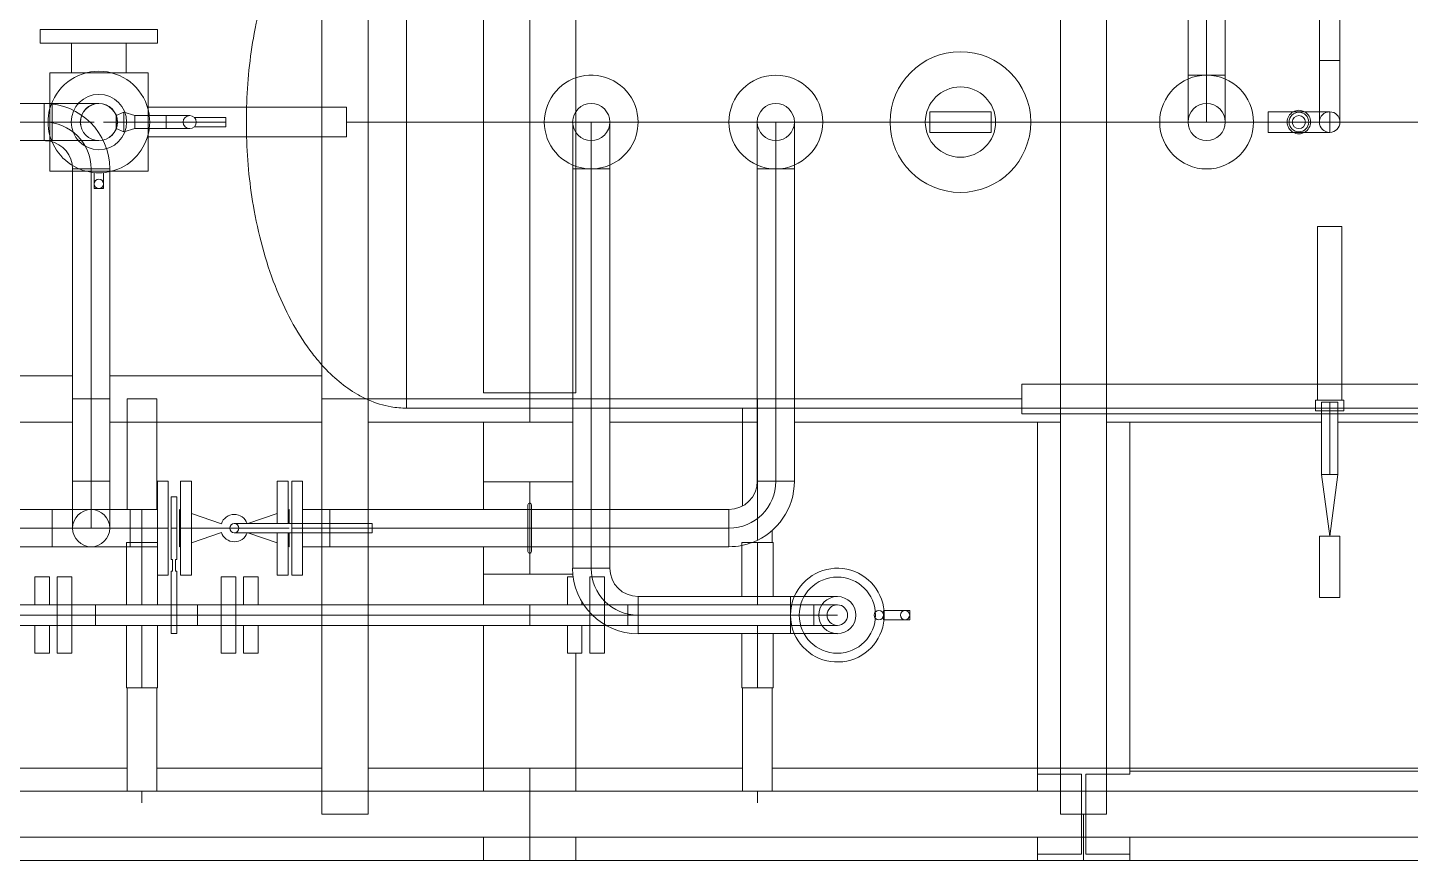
# Model space of a CAD drawing. Header units: inches. Extents: x -1128 to 651, y 96 to 845.
# Drawn here: x -1029.162 to -1027.134, y 727.495 to 728.717 of the extents above; entities that cross this region are included whole.
import ezdxf

# ---------------------------------------------------------------- set-up
doc = ezdxf.new("R2010")
doc.units = ezdxf.units.IN
doc.header["$MEASUREMENT"] = 0
for name, color, linetype in [('Default', 7, 'Continuous'), ('EQUIPMENT LAYOUT-EMBED 1_DWG$0$Default', 7, 'Continuous'), ('EQUIPMENT LAYOUT-EMBED 1_DWG$0$DwgTemplate', 7, 'Continuous')]:
    doc.layers.add(name, color=color, linetype=linetype)
doc.layers.add('Layout', color=6, linetype='Continuous', lineweight=18)

# ---------------------------------------------------------------- blocks, each defined once
blk = doc.blocks.new('A$C55974CAD')
at = {"layer": 'Default', "color": 7, "lineweight": 0}
blk.add_point((55.5, 3.7698), dxfattribs=at)
at = {"layer": 'EQUIPMENT LAYOUT-EMBED 1_DWG$0$Default', "color": 7, "lineweight": 0}
for p, q in [((55.0304, 3.623), (55.0304, 3.6)), ((55.0479, 3.623), (55.0304, 3.623)), ((55.0479, 3.623), (55.0479, 3.6)), ((55.3304, 3.6198), (55.0479, 3.6198)), ((55.3304, 3.6198), (55.3304, 3.6)), ((55.0304, 3.6), (55.0304, 3.577)), ((55.0479, 3.6), (55.0479, 3.577)), ((55.3304, 3.6), (55.3304, 3.5802)), ((55.6, 3.6167), (55.5, 3.6167)), ((55.6, 3.6), (55.6, 3.6167)), ((55.7385, 3.6167), (55.6, 3.6167)), ((55.6, 3.5833), (55.6, 3.6)), ((55.0479, 3.577), (55.0304, 3.577)), ((55.3304, 3.5802), (55.0479, 3.5802)), ((55.5, 3.5833), (55.6, 3.5833)), ((55.7385, 3.5833), (55.6, 3.5833))]:
    blk.add_line(p, q, dxfattribs=at)
for centre, radius in [((55.5, 4.5), 0.0762), ((55.5, 4.5), 0.0302), ((55.5, 3.8), 0.0762), ((55.5, 3.8), 0.0302), ((55.5, 3.6), 0.0167)]:
    blk.add_circle(centre, radius, dxfattribs=at)
for radius, start, end in [(0.0191, 29.0713, 150.9287), (0.0191, 150.9287, 209.0713), (0.019, 209.0713, 270), (0.0191, 270, 330.9287), (0.0191, 330.9287, 29.0713)]:
    blk.add_arc((55.5, 3.65), radius, start, end, dxfattribs=at)
at = {"layer": 'EQUIPMENT LAYOUT-EMBED 1_DWG$0$DwgTemplate', "color": 54, "lineweight": 0}
blk.add_line((54.3, 6.7), (54.3, 3.1456), dxfattribs=at)
at = {"layer": 'EQUIPMENT LAYOUT-EMBED 1_DWG$0$DwgTemplate', "color": 1, "lineweight": 0}
for p, q in [((54.3375, 1.5842), (54.3375, 6.2726)), ((55.0125, 6.0963), (55.0125, 5.6428)), ((55.0875, 6.0963), (55.0875, 5.6428)), ((54.4125, 5.982), (54.4125, 1.5842)), ((54.45, 5.782), (54.45, 5.554)), ((55.0125, 5.5825), (55.0125, 5.2375)), ((55.0875, 5.5825), (55.0875, 5.2375)), ((54.5803, 5.554), (54.4125, 5.554)), ((55.05, 5.554), (54.8702, 5.554)), ((55.05, 5.554), (55.05, 5.506)), ((54.5803, 5.506), (54.4125, 5.506)), ((54.45, 5.506), (54.45, 5.2375)), ((55.05, 5.506), (54.8702, 5.506)), ((55.476, 5.1976), (55.476, 5.52)), ((55.524, 5.1976), (55.524, 5.52)), ((54.375, 5.2375), (56.5998, 5.2375)), ((54.375, 5.1625), (54.375, 5.2375)), ((55.524, 5.1976), (55.476, 5.1976)), ((55.5, 3.079), (55.5, 5.1976)), ((54.375, 5.1625), (56.5998, 5.1625)), ((54.45, 5.1625), (54.45, 4.554)), ((55.0125, 5.1625), (55.0125, 4.8301)), ((54.3, 4.975), (54.3375, 4.975)), ((54.4125, 4.975), (54.6819, 4.975)), ((54.7153, 4.975), (54.765, 4.975)), ((54.915, 4.975), (55.0125, 4.975)), ((54.3, 4.825), (54.3375, 4.825)), ((54.4125, 4.825), (54.6367, 4.825)), ((55.0125, 4.7698), (55.0125, 4.5301)), ((54.5803, 4.554), (54.4125, 4.554)), ((55.035, 4.554), (54.8759, 4.554)), ((54.5803, 4.506), (54.4125, 4.506)), ((54.45, 4.506), (54.45, 4.075)), ((54.8363, 4.506), (54.8169, 4.506)), ((55.0125, 4.4698), (55.0125, 4.0375)), ((55.026, 4.1), (55.026, 1.5834)), ((55.026, 4.1), (55.074, 4.1)), ((55.074, 4.1), (55.074, 1.5834)), ((54.31, 4.075), (54.3, 4.075)), ((54.31, 4.075), (54.31, 4.0035)), ((54.31, 4.075), (54.3375, 4.075)), ((54.4125, 4.075), (54.44, 4.075)), ((54.44, 4.075), (54.45, 4.075)), ((54.44, 4.0035), (54.44, 4.075)), ((54.45, 4.075), (54.45, 3.925)), ((54.45, 4.075), (55.0125, 4.075)), ((54.375, 3.9625), (54.375, 4.0375)), ((54.375, 4.0375), (56.5998, 4.0375)), ((54.31, 4.0035), (54.44, 4.0035)), ((54.31, 3.9965), (54.44, 3.9965)), ((54.31, 3.925), (54.31, 3.9965)), ((54.44, 3.9965), (54.44, 3.925)), ((54.375, 3.9625), (56.5998, 3.9625)), ((55.0125, 3.9625), (55.0125, 3.6133)), ((54.3, 3.925), (54.31, 3.925)), ((54.31, 3.925), (54.3375, 3.925)), ((54.45, 3.925), (54.44, 3.925)), ((54.445, 3.925), (54.445, 2.8882)), ((54.45, 3.925), (54.45, 1.65)), ((54.45, 3.925), (55.0125, 3.925)), ((55.0125, 3.5866), (55.0125, 1.6125))]:
    blk.add_line(p, q, dxfattribs=at)
at = {"layer": 'EQUIPMENT LAYOUT-EMBED 1_DWG$0$DwgTemplate', "color": 7, "lineweight": 0}
for p, q in [((54.84, 5.6761), (54.84, 6.117)), ((54.8702, 6.117), (54.8702, 5.6761)), ((54.8098, 6.0946), (54.8098, 5.6761)), ((54.6819, 5.2375), (54.6819, 6.0735)), ((54.6986, 6.0735), (54.6986, 5.2375)), ((54.7153, 5.2375), (54.7153, 6.0735)), ((55.4698, 5.68), (55.4698, 5.797)), ((55.5, 5.797), (55.5, 5.6825)), ((55.5302, 5.68), (55.5302, 5.797)), ((55.5302, 5.6888), (55.4698, 5.6888)), ((55.4698, 5.6888), (55.5302, 5.6888)), ((54.6819, 5.6678), (54.6367, 5.6678)), ((54.6367, 5.644), (54.6367, 5.6678)), ((54.6986, 5.6678), (54.6819, 5.6678)), ((54.7153, 5.6678), (54.6986, 5.6678)), ((54.7606, 5.6678), (54.7153, 5.6678)), ((54.7606, 5.644), (54.7606, 5.6678)), ((54.8702, 5.6761), (54.8098, 5.6761)), ((54.8098, 5.6761), (54.84, 5.6761)), ((54.8098, 5.6761), (54.8098, 5.5554)), ((54.84, 5.6428), (54.84, 5.6761)), ((54.84, 5.6761), (54.84, 5.6761)), ((54.84, 5.6761), (54.84, 5.6761)), ((54.84, 5.6761), (54.8702, 5.6761)), ((54.8702, 5.6761), (54.8702, 5.6428)), ((55.4698, 5.6762), (55.4698, 5.68)), ((55.5, 5.6762), (55.4698, 5.6762)), ((55.4698, 5.6762), (55.4698, 5.6)), ((55.4698, 5.6762), (55.5302, 5.6762)), ((55.5, 5.6825), (55.5, 5.6762)), ((55.5, 5.6762), (55.5, 5.6762)), ((55.5, 5.6762), (55.5, 5.6762)), ((55.5, 5.6762), (55.5, 5.6075)), ((55.5302, 5.6762), (55.5, 5.6762)), ((55.5302, 5.6762), (55.5302, 5.68)), ((55.5302, 5.6), (55.5302, 5.6762)), ((54.6819, 5.644), (54.6367, 5.644)), ((54.6986, 5.644), (54.6819, 5.644)), ((54.7153, 5.644), (54.6986, 5.644)), ((54.7606, 5.644), (54.7153, 5.644)), ((54.84, 5.6428), (54.9162, 5.6428)), ((54.84, 5.5825), (54.84, 5.6428)), ((54.8702, 5.6428), (54.8702, 5.5825)), ((54.9162, 5.5825), (54.9162, 5.6428)), ((54.9162, 5.6428), (54.9162, 5.6126)), ((54.9162, 5.6428), (55.42, 5.6428)), ((55.42, 5.6428), (55.4238, 5.6428)), ((55.4238, 5.5825), (55.4238, 5.6428)), ((55.4238, 5.6428), (55.4238, 5.6126)), ((54.6819, 5.6058), (54.7153, 5.6058)), ((54.6986, 5.6058), (54.6819, 5.6058)), ((54.7153, 5.6058), (54.6986, 5.6058)), ((54.9162, 5.6126), (54.84, 5.6126)), ((54.9162, 5.6126), (54.9162, 5.6126)), ((54.9162, 5.6126), (54.9162, 5.6126)), ((55.4184, 5.6126), (54.9162, 5.6126)), ((54.9162, 5.6126), (54.9162, 5.5825)), ((55.392, 5.6), (55.392, 5.6075)), ((55.392, 5.6075), (55.4178, 5.6075)), ((55.392, 5.5925), (55.392, 5.6)), ((55.4238, 5.6126), (55.4184, 5.6126)), ((55.4238, 5.6126), (55.4238, 5.6126)), ((55.4238, 5.6126), (55.4238, 5.6126)), ((55.4238, 5.6126), (55.4238, 5.5825)), ((54.9162, 5.5825), (54.84, 5.5825)), ((54.84, 5.5492), (54.84, 5.5825)), ((54.8702, 5.5825), (54.8702, 5.5492)), ((54.9162, 5.5825), (55.4193, 5.5825)), ((55.392, 5.5925), (55.4178, 5.5925)), ((55.4193, 5.5825), (55.4238, 5.5825)), ((54.8098, 5.5554), (54.8098, 5.5492)), ((55.4893, 5.5718), (55.484, 5.5596)), ((55.5, 5.5596), (55.484, 5.5596)), ((55.4893, 5.5414), (55.484, 5.5596)), ((55.5, 5.5718), (55.4893, 5.5718)), ((55.5107, 5.5718), (55.5, 5.5718)), ((55.516, 5.5596), (55.5, 5.5596)), ((55.5107, 5.5718), (55.516, 5.5596)), ((55.5107, 5.5414), (55.516, 5.5596)), ((54.8098, 5.5492), (54.8169, 5.5492)), ((54.8098, 5.5491), (54.8169, 5.5491)), ((54.8098, 5.5491), (54.8098, 5.5047)), ((54.8169, 5.5492), (54.84, 5.5492)), ((54.8169, 5.5491), (54.8702, 5.5491)), ((54.84, 5.5491), (54.84, 5.5492)), ((54.84, 5.5492), (54.8702, 5.5492)), ((54.84, 5.4872), (54.84, 5.5491)), ((54.8702, 5.5491), (54.8702, 5.5047)), ((55.4893, 5.5414), (55.5, 5.5414)), ((55.4893, 5.52), (55.4893, 5.5414)), ((55.5, 5.5414), (55.4893, 5.5414)), ((55.5, 5.5414), (55.5, 5.52)), ((55.5, 5.5414), (55.5107, 5.5414)), ((55.5, 5.5414), (55.5, 5.5414)), ((55.5, 5.5414), (55.5, 5.5414)), ((55.5107, 5.5414), (55.5, 5.5414)), ((55.5107, 5.52), (55.5107, 5.5414)), ((55.4893, 5.4906), (55.4893, 5.52)), ((55.5, 5.52), (55.5, 5.4906)), ((55.5107, 5.4906), (55.5107, 5.52)), ((54.6685, 5.4827), (54.6819, 5.4827)), ((54.6685, 5.4827), (54.6685, 5.4733)), ((54.6819, 5.4827), (54.7153, 5.4827)), ((54.7153, 5.4827), (54.7701, 5.4827)), ((54.7638, 5.5047), (54.8169, 5.5047)), ((54.7638, 5.5047), (54.7638, 5.5046)), ((54.7638, 5.5046), (54.7638, 5.4872)), ((54.7638, 5.4872), (54.9162, 5.4872)), ((54.7701, 5.4827), (54.7701, 5.4804)), ((54.7892, 5.4827), (54.8908, 5.4827)), ((54.7892, 5.4827), (54.7892, 5.4804)), ((54.8169, 5.5047), (54.9162, 5.5047)), ((54.84, 5.4733), (54.84, 5.4827)), ((54.8908, 5.4827), (54.8908, 5.4733)), ((54.9162, 5.5047), (54.9162, 5.4872)), ((55.4893, 5.4906), (55.5, 5.4906)), ((55.5107, 5.4906), (55.4893, 5.4906)), ((55.4893, 5.4525), (55.4893, 5.4906)), ((55.5, 5.4906), (55.5107, 5.4906)), ((55.5, 5.4906), (55.5, 5.4906)), ((55.5, 5.4905), (55.5, 5.4906)), ((55.5, 5.4906), (55.5, 5.4525)), ((55.5107, 5.4906), (55.5107, 5.4525)), ((54.6685, 5.4733), (54.6819, 5.4733)), ((54.6819, 5.4733), (54.7153, 5.4733)), ((54.7153, 5.4733), (54.7701, 5.4733)), ((54.84, 5.4673), (54.7638, 5.4673)), ((54.7638, 5.4498), (54.7638, 5.4673)), ((54.7701, 5.4804), (54.7892, 5.4804)), ((54.7701, 5.4757), (54.7892, 5.4757)), ((54.7701, 5.4757), (54.7701, 5.4733)), ((54.7892, 5.4757), (54.7892, 5.4733)), ((54.7892, 5.4733), (54.8908, 5.4733)), ((54.84, 5.4689), (54.8098, 5.4689)), ((54.8104, 5.4673), (54.8098, 5.4689)), ((54.84, 5.2911), (54.84, 5.4689)), ((54.8702, 5.4689), (54.84, 5.4689)), ((54.9162, 5.4673), (54.84, 5.4673)), ((54.8696, 5.4673), (54.8702, 5.4689)), ((54.9162, 5.4498), (54.9162, 5.4673)), ((54.6819, 5.4396), (54.7153, 5.4396)), ((54.6819, 5.4396), (54.6986, 5.4396)), ((54.6986, 5.4396), (54.7153, 5.4396)), ((54.84, 5.4498), (54.7638, 5.4498)), ((54.8329, 5.401), (54.8163, 5.4498)), ((54.9162, 5.4498), (54.84, 5.4498)), ((54.8471, 5.401), (54.8637, 5.4498)), ((55.4925, 5.3935), (55.4925, 5.4449)), ((55.5075, 5.3935), (55.5075, 5.4449)), ((54.6367, 5.4015), (54.6819, 5.4015)), ((54.6367, 5.4015), (54.6367, 5.3777)), ((54.6819, 5.4015), (54.6986, 5.4015)), ((54.6986, 5.4015), (54.7153, 5.4015)), ((54.7153, 5.4015), (54.7606, 5.4015)), ((54.7606, 5.4015), (54.7606, 5.3777)), ((55.5075, 5.3935), (55.4925, 5.3935)), ((54.6367, 5.3777), (54.6819, 5.3777)), ((54.6819, 5.3777), (54.6986, 5.3777)), ((54.6986, 5.3777), (54.7153, 5.3777)), ((54.7153, 5.3777), (54.7606, 5.3777)), ((54.8325, 5.2375), (54.8325, 5.38)), ((54.8475, 5.2375), (54.8475, 5.38)), ((54.8325, 5.3579), (54.8163, 5.3101)), ((54.8475, 5.3579), (54.8637, 5.3101)), ((54.7638, 5.3101), (54.8325, 5.3101)), ((54.7638, 5.3101), (54.7638, 5.2926)), ((54.8475, 5.3101), (54.9162, 5.3101)), ((54.9162, 5.3101), (54.9162, 5.2926)), ((54.7638, 5.2926), (54.8325, 5.2926)), ((54.8325, 5.2866), (54.7638, 5.2866)), ((54.7638, 5.2691), (54.7638, 5.2866)), ((54.8104, 5.2926), (54.8098, 5.2911)), ((54.8098, 5.2911), (54.8325, 5.2911)), ((54.84, 5.2866), (54.8325, 5.2866)), ((54.84, 5.2866), (54.84, 5.2246)), ((54.8475, 5.2866), (54.84, 5.2866)), ((54.8475, 5.2926), (54.9162, 5.2926)), ((54.8475, 5.2911), (54.8702, 5.2911)), ((54.9162, 5.2866), (54.8475, 5.2866)), ((54.8696, 5.2926), (54.8702, 5.2911)), ((54.9162, 5.2691), (54.9162, 5.2866)), ((54.8325, 5.2691), (54.7638, 5.2691)), ((54.8098, 5.2375), (54.8098, 5.2691)), ((54.84, 5.2691), (54.8325, 5.2691)), ((54.8475, 5.2691), (54.84, 5.2691)), ((54.9162, 5.2691), (54.8475, 5.2691)), ((54.8702, 5.2375), (54.8702, 5.2691)), ((54.6819, 5.1625), (54.6819, 5.2375)), ((54.6986, 5.2375), (54.6986, 5.1625)), ((54.7153, 5.1625), (54.7153, 5.2375)), ((54.8098, 5.2246), (54.8098, 5.2375)), ((54.8325, 5.1625), (54.8325, 5.2375)), ((54.8475, 5.1625), (54.8475, 5.2375)), ((54.8702, 5.2246), (54.8702, 5.2375)), ((54.8702, 5.2246), (54.8098, 5.2246)), ((54.8098, 5.2246), (54.8098, 5.1625)), ((54.84, 5.2246), (54.8098, 5.2246)), ((54.84, 5.1561), (54.84, 5.2246)), ((54.8702, 5.2246), (54.84, 5.2246)), ((54.8702, 5.2246), (54.8702, 5.1625)), ((54.6819, 4.7756), (54.6819, 5.1625)), ((54.6986, 5.1625), (54.6986, 4.798)), ((54.7153, 4.8119), (54.7153, 5.1625)), ((54.8098, 5.1625), (54.8098, 4.903)), ((54.8325, 5.1561), (54.8325, 5.1625)), ((54.84, 5.1561), (54.8325, 5.1561)), ((54.84, 4.903), (54.84, 5.1561)), ((54.8475, 5.1561), (54.84, 5.1561)), ((54.8475, 5.1561), (54.8475, 5.1625)), ((54.8702, 5.1625), (54.8702, 4.903)), ((55.06, 4.975), (55.06, 4.825)), ((55.06, 4.975), (55.06, 4.825)), ((55.94, 4.975), (55.06, 4.975)), ((55.94, 4.975), (55.06, 4.975)), ((54.8098, 4.903), (54.8098, 4.897)), ((54.84, 4.897), (54.84, 4.903)), ((54.8702, 4.903), (54.8702, 4.897)), ((54.8098, 4.897), (54.8098, 4.8301)), ((54.84, 4.8301), (54.84, 4.897)), ((54.8702, 4.897), (54.8702, 4.8301)), ((54.7153, 4.4381), (54.7153, 4.8119)), ((54.7748, 4.7698), (54.7748, 4.8301)), ((55.4238, 4.8301), (54.7748, 4.8301)), ((54.7748, 4.8301), (54.7748, 4.7698)), ((54.8098, 4.8301), (54.8098, 4.7698)), ((54.84, 4.7698), (54.84, 4.8301)), ((54.8702, 4.8301), (54.8702, 4.7698)), ((55.035, 4.7698), (55.035, 4.8301)), ((55.06, 4.825), (55.94, 4.825)), ((55.06, 4.825), (55.94, 4.825)), ((55.4238, 4.7698), (55.4238, 4.8301)), ((55.4238, 4.8301), (55.4238, 4.7698)), ((55.4238, 4.8301), (55.5, 4.8301)), ((54.6819, 4.8023), (54.6367, 4.8023)), ((54.6367, 4.7785), (54.6367, 4.8023)), ((54.6986, 4.8023), (54.6819, 4.8023)), ((54.7606, 4.8023), (54.6986, 4.8023)), ((54.6986, 4.798), (54.6986, 4.7238)), ((54.7606, 4.7785), (54.7606, 4.8023)), ((54.7748, 4.8), (55.4238, 4.8)), ((54.7748, 4.8), (54.7748, 4.8)), ((54.7748, 4.8), (54.7748, 4.8)), ((55.4238, 4.8), (55.4238, 4.8)), ((55.4238, 4.8), (55.4238, 4.8)), ((55.4238, 4.8), (55.5, 4.8)), ((54.6819, 4.7785), (54.6367, 4.7785)), ((54.6986, 4.7785), (54.6819, 4.7785)), ((54.6819, 4.4381), (54.6819, 4.7756)), ((54.7606, 4.7785), (54.6986, 4.7785)), ((55.4238, 4.7698), (54.7748, 4.7698)), ((54.8098, 4.7698), (54.8098, 4.5762)), ((54.84, 4.5762), (54.84, 4.7698)), ((54.8702, 4.7698), (54.8702, 4.5762)), ((55.5, 4.7698), (55.4238, 4.7698)), ((54.7288, 4.7238), (54.6685, 4.7238)), ((54.6685, 4.7238), (54.6685, 4.4762)), ((54.6685, 4.7238), (54.7288, 4.7238)), ((54.6819, 4.7403), (54.7153, 4.7403)), ((54.6986, 4.7403), (54.6819, 4.7403)), ((54.7153, 4.7403), (54.6986, 4.7403)), ((54.6986, 4.4762), (54.6986, 4.7238)), ((54.6986, 4.7238), (54.6986, 4.7238)), ((54.6986, 4.7238), (54.6986, 4.7238)), ((54.7288, 4.7238), (54.7288, 4.4762)), ((54.8702, 4.5762), (54.8098, 4.5762)), ((54.8098, 4.5762), (54.8702, 4.5762)), ((54.84, 4.5762), (54.84, 4.5762)), ((54.84, 4.5762), (54.84, 4.5762)), ((54.9162, 4.4698), (54.9162, 4.5301)), ((54.9162, 4.5301), (54.9162, 4.4698)), ((54.9162, 4.5301), (55.035, 4.5301)), ((55.035, 4.5301), (55.4238, 4.5301)), ((55.4238, 4.5), (55.4238, 4.5301)), ((55.5, 4.5301), (55.4238, 4.5301)), ((55.4238, 4.5301), (55.4238, 4.4698)), ((54.9162, 4.5), (54.9162, 4.5)), ((54.9162, 4.5), (54.9162, 4.5)), ((55.035, 4.5), (54.9162, 4.5)), ((55.4238, 4.5), (55.035, 4.5)), ((55.4238, 4.5), (55.4238, 4.5)), ((55.4238, 4.5), (55.4238, 4.5)), ((55.5, 4.5), (55.4238, 4.5)), ((55.4238, 4.4698), (55.4238, 4.5)), ((54.6685, 4.4762), (54.7288, 4.4762)), ((54.6685, 4.4), (54.6685, 4.4762)), ((54.7288, 4.4762), (54.6685, 4.4762)), ((54.6986, 4.4762), (54.6986, 4.4762)), ((54.6986, 4.4762), (54.6986, 4.4762)), ((54.6986, 4.4), (54.6986, 4.4762)), ((54.7288, 4.4762), (54.7288, 4.4)), ((54.9162, 4.4698), (55.035, 4.4698)), ((55.035, 4.4698), (55.4238, 4.4698)), ((55.4238, 4.4698), (55.5, 4.4698)), ((54.6819, 4.4381), (54.6819, 4.4381)), ((54.6819, 4.4381), (54.6986, 4.4381)), ((54.7153, 4.4381), (54.6819, 4.4381)), ((54.6819, 4.4), (54.6819, 4.4381)), ((54.6986, 4.4381), (54.7153, 4.4381)), ((54.7153, 4.4381), (54.7153, 4.4381)), ((54.7153, 4.4), (54.7153, 4.4381)), ((54.6986, 4.325), (54.6911, 4.325)), ((54.6911, 4.2825), (54.6911, 4.3241)), ((54.7061, 4.325), (54.6986, 4.325)), ((54.7061, 4.2825), (54.7061, 4.3241)), ((54.6986, 4.2825), (54.6911, 4.2825)), ((54.7061, 4.2825), (54.6986, 4.2825)), ((55.035, 2.052), (55.035, 4.1)), ((55.5762, 3.8301), (55.5, 3.8301)), ((55.5762, 3.8), (55.5762, 3.8301)), ((55.5762, 3.8301), (55.5762, 3.7698)), ((55.5762, 3.8301), (55.9875, 3.8301)), ((55.5762, 3.8), (55.5, 3.8)), ((55.5762, 3.8), (55.5762, 3.8)), ((55.5762, 3.8), (55.5762, 3.8)), ((55.5762, 3.7698), (55.5762, 3.8)), ((55.9875, 3.8), (55.5762, 3.8)), ((55.5, 3.7698), (55.5762, 3.7698)), ((55.5762, 3.7698), (55.9875, 3.7698)), ((55.0304, 3.623), (55.0304, 3.6)), ((55.035, 3.623), (55.0304, 3.623)), ((55.0479, 3.623), (55.035, 3.623)), ((55.0479, 3.623), (55.0479, 3.6)), ((55.3304, 3.6198), (55.0479, 3.6198)), ((55.3304, 3.6198), (55.3304, 3.6)), ((54.9271, 3.6133), (54.9271, 3.5866)), ((54.9271, 3.6133), (55.026, 3.6133)), ((55.026, 3.6), (54.9271, 3.6)), ((55.026, 3.6133), (55.0447, 3.6133)), ((55.0447, 3.6), (55.026, 3.6)), ((55.0304, 3.6), (55.0304, 3.577)), ((55.0447, 3.6133), (55.0447, 3.5866)), ((55.0479, 3.6), (55.0479, 3.577)), ((55.3304, 3.6), (55.3304, 3.5802)), ((55.6, 3.6167), (55.5, 3.6167)), ((55.6, 3.6), (55.6, 3.6167)), ((55.7385, 3.6167), (55.6, 3.6167)), ((55.6, 3.5833), (55.6, 3.6)), ((54.9271, 3.5866), (55.026, 3.5866)), ((55.026, 3.5866), (55.0447, 3.5866)), ((55.035, 3.577), (55.0304, 3.577)), ((55.0479, 3.577), (55.035, 3.577)), ((55.3304, 3.5802), (55.0479, 3.5802)), ((55.5, 3.5833), (55.6, 3.5833)), ((55.7385, 3.5833), (55.6, 3.5833))]:
    blk.add_line(p, q, dxfattribs=at)
at = {"layer": 'EQUIPMENT LAYOUT-EMBED 1_DWG$0$DwgTemplate', "color": 5, "lineweight": 0}
for p, q in [((54.6367, 5.7043), (54.6819, 5.7043)), ((54.6367, 5.7043), (54.6367, 5.6805)), ((54.7153, 5.7043), (54.7606, 5.7043)), ((54.7606, 5.7043), (54.7606, 5.6805)), ((55.6282, 5.6), (55.6282, 5.6952)), ((55.6282, 5.6952), (55.6505, 5.6952)), ((55.6505, 5.6), (55.6505, 5.6952)), ((54.6367, 5.6805), (54.6819, 5.6805)), ((54.7153, 5.6805), (54.7606, 5.6805)), ((55.42, 5.68), (55.42, 5.52)), ((55.42, 5.68), (55.58, 5.68)), ((55.58, 5.52), (55.58, 5.68)), ((55.58, 5.6444), (55.6282, 5.6444)), ((55.6282, 5.5047), (55.6282, 5.6)), ((55.6505, 5.5047), (55.6505, 5.6)), ((55.58, 5.5555), (55.6282, 5.5555)), ((55.58, 5.52), (55.42, 5.52)), ((55.6282, 5.5047), (55.6505, 5.5047)), ((54.6819, 5.365), (54.6367, 5.365)), ((54.6367, 5.3412), (54.6367, 5.365)), ((54.7606, 5.365), (54.7153, 5.365)), ((54.7606, 5.3412), (54.7606, 5.365)), ((54.6819, 5.3412), (54.6367, 5.3412)), ((54.7606, 5.3412), (54.7153, 5.3412)), ((55.965, 5.1), (55.035, 5.1)), ((55.965, 5.1), (55.035, 5.1)), ((55.035, 4.8301), (55.035, 5.1)), ((54.6367, 4.8388), (54.6819, 4.8388)), ((54.6367, 4.8388), (54.6367, 4.815)), ((54.7153, 4.8388), (54.7606, 4.8388)), ((54.7606, 4.8388), (54.7606, 4.8292)), ((54.6367, 4.815), (54.6819, 4.815)), ((54.7153, 4.815), (54.7201, 4.815)), ((55.035, 4.1), (55.035, 4.7698)), ((55.4833, 4.25), (55.4833, 4.2)), ((55.5166, 4.25), (55.4833, 4.25)), ((55.5166, 4.25), (55.5166, 4.2)), ((55.4833, 4.2), (55.4833, 4.15)), ((55.5166, 4.2), (55.5166, 4.15)), ((55.5166, 4.15), (55.4833, 4.15)), ((55.4833, 3.7), (55.4833, 3.65)), ((55.5166, 3.7), (55.4833, 3.7)), ((55.5166, 3.7), (55.5166, 3.65)), ((55.4833, 3.65), (55.4833, 3.6)), ((55.5166, 3.65), (55.5166, 3.6)), ((54.7271, 3.6166), (54.8271, 3.6166)), ((54.7271, 3.6166), (54.7271, 3.5833)), ((54.8271, 3.6166), (54.8271, 3.5833)), ((54.8271, 3.6), (54.9271, 3.6133)), ((54.8271, 3.6), (54.9271, 3.5866)), ((54.9271, 3.5866), (54.9271, 3.6133)), ((55.5166, 3.6), (55.4833, 3.6)), ((54.7271, 3.5833), (54.8271, 3.5833))]:
    blk.add_line(p, q, dxfattribs=at)
at = {"layer": 'EQUIPMENT LAYOUT-EMBED 1_DWG$0$DwgTemplate', "color": 9, "lineweight": 0}
for p, q in [((55.05, 5.6428), (55.05, 5.5825)), ((55.5, 5.5414), (55.5, 5.5925)), ((54.4125, 5.53), (54.3937, 5.53)), ((54.6819, 5.53), (54.5803, 5.53)), ((54.8702, 5.53), (54.7153, 5.53)), ((55.5, 5.3935), (55.5, 5.4525)), ((55.05, 5.2375), (55.05, 4.1)), ((54.3, 4.9), (54.45, 4.9)), ((54.6819, 4.9), (54.7153, 4.9)), ((54.765, 4.9), (54.915, 4.9)), ((55.0125, 4.9), (55.06, 4.9)), ((55.94, 4.9), (55.06, 4.9)), ((54.4125, 4.53), (54.3937, 4.53)), ((54.6819, 4.53), (54.5803, 4.53)), ((54.8169, 4.53), (54.7153, 4.53)), ((55.05, 4.53), (54.8204, 4.53)), ((54.3, 4), (54.375, 4))]:
    blk.add_line(p, q, dxfattribs=at)
at = {"layer": 'EQUIPMENT LAYOUT-EMBED 1_DWG$0$DwgTemplate', "color": 3, "lineweight": 0}
for p, q in [((54.5803, 5.5046), (54.5803, 5.5554)), ((54.5803, 5.5554), (54.6819, 5.5554)), ((54.7153, 5.5554), (54.8169, 5.5554)), ((54.8169, 5.5046), (54.8169, 5.5554)), ((54.5803, 5.5046), (54.6819, 5.5046)), ((54.7153, 5.5046), (54.8169, 5.5046)), ((54.765, 4.8297), (54.765, 4.975)), ((54.765, 4.975), (54.8098, 4.975)), ((54.8702, 4.975), (54.915, 4.975)), ((54.915, 4.8301), (54.915, 4.975)), ((54.802, 4.903), (54.878, 4.903)), ((54.878, 4.897), (54.802, 4.897)), ((54.6685, 4.5554), (54.5803, 4.5554)), ((54.5803, 4.5554), (54.5803, 4.5046)), ((54.8169, 4.5554), (54.7288, 4.5554)), ((54.8169, 4.5046), (54.8169, 4.5554)), ((54.6685, 4.5046), (54.5803, 4.5046)), ((54.8169, 4.5046), (54.7288, 4.5046))]:
    blk.add_line(p, q, dxfattribs=at)
at = {"layer": 'EQUIPMENT LAYOUT-EMBED 1_DWG$0$DwgTemplate', "color": 5, "lineweight": 0}
for centre, radius in [((55.5, 5.6), 0.045), ((55.5, 5.6), 0.03), ((55.5, 4.2), 0.1143)]:
    blk.add_circle(centre, radius, dxfattribs=at)
at = {"layer": 'EQUIPMENT LAYOUT-EMBED 1_DWG$0$DwgTemplate', "color": 7, "lineweight": 0}
for centre, radius in [((55.5, 5.6), 0.0302), ((55.5, 5.6), 0.0302), ((55.3995, 5.6), 0.0075), ((54.84, 5.38), 0.0075), ((55.5, 4.5), 0.0762), ((55.5, 4.5), 0.0302), ((54.6986, 4.4), 0.0619), ((54.6986, 4.4), 0.0167), ((54.6986, 4.4), 0.0167), ((54.6986, 4.3325), 0.0075), ((54.6986, 4.29), 0.0075), ((55.5, 4.2), 0.0571), ((55.5, 3.8), 0.0762), ((55.5, 3.8), 0.0302), ((55.5, 3.65), 0.0159), ((55.5, 3.65), 0.0107), ((55.5, 3.6), 0.0167)]:
    blk.add_circle(centre, radius, dxfattribs=at)
for centre, radius, start, end in [((55.4238, 5.6888), 0.0762, 270, 0), ((55.4238, 5.6888), 0.1064, 270, 0), ((55.4238, 5.6888), 0.046, 348.8863, 0), ((55.5, 5.6), 0.0826, 104.2782, 165.7218), ((55.4238, 5.6888), 0.046, 270, 348.8863), ((55.5, 5.6), 0.0826, 75.7218, 104.2782), ((55.5, 5.6), 0.0826, 284.2782, 75.7218), ((54.84, 5.6126), 0.0302, 90, 270), ((54.84, 5.6126), 0.0302, 90, 270), ((54.84, 5.6126), 0.0302, 270, 90), ((55.5, 5.6), 0.0825, 165.7218, 180), ((55.5, 5.6), 0.0825, 180, 194.2782), ((55.5, 5.6), 0.0825, 194.2782, 255.7218), ((55.5, 5.6), 0.0826, 255.7218, 262.5749), ((55.5, 5.6), 0.0825, 262.5749, 277.4251), ((55.5, 5.6), 0.0825, 277.4251, 284.2782), ((55.5, 5.4525), 0.0107, 0, 180), ((55.5, 5.4525), 0.0107, 180, 270), ((55.5, 5.4525), 0.0107, 180, 0), ((55.5, 5.4525), 0.0107, 270, 0), ((54.84, 5.38), 0.0222, 108.7413, 250.2779), ((54.84, 5.38), 0.0222, 289.7221, 71.2587), ((55.5, 4.531), 0.8294, 89.9998, 91.6579), ((55.5, 4.531), 0.8294, 88.3421, 90.0002), ((55.5, 4.8), 0.0762, 270, 156.682), ((54.7748, 4.7238), 0.1064, 90, 180), ((55.5, 4.8), 0.0762, 156.682, 203.318), ((55.5, 4.8), 0.0302, 90, 270), ((55.5, 4.8), 0.0302, 270, 90), ((55.5, 4.8), 0.0302, 270, 90), ((54.7748, 4.7238), 0.0762, 90, 180), ((54.7748, 4.7238), 0.046, 90, 180), ((55.5, 4.8), 0.0762, 203.318, 270), ((54.9162, 4.5762), 0.1064, 180, 191.2773), ((54.9162, 4.5762), 0.0762, 180, 270), ((54.9162, 4.5762), 0.046, 180, 270), ((54.9162, 4.5762), 0.1064, 191.2773, 201.0697), ((54.9162, 4.5762), 0.1064, 201.0697, 270), ((54.6986, 4.4), 0.0762, 66.682, 113.318), ((54.6986, 4.4), 0.0762, 113.318, 270), ((54.6986, 4.4), 0.0762, 270, 66.682), ((54.6986, 4.4), 0.0302, 0, 180), ((54.6986, 4.4), 0.0302, 180, 0), ((54.6986, 4.4), 0.0302, 180, 270), ((54.6986, 4.4), 0.0302, 270, 0), ((55.5, 3.65), 0.0191, 29.0713, 150.9287), ((55.5, 3.65), 0.019, 209.0713, 270), ((55.5, 3.65), 0.0191, 270, 330.9287)]:
    blk.add_arc(centre, radius, start, end, dxfattribs=at)
at = {"layer": 'EQUIPMENT LAYOUT-EMBED 1_DWG$0$DwgTemplate', "color": 3, "lineweight": 0}
for centre, start, end in [((54.802, 4.9), 90, 270), ((54.878, 4.9), 270, 90)]:
    blk.add_arc(centre, 0.003, start, end, dxfattribs=at)
at = {"layer": 'EQUIPMENT LAYOUT-EMBED 1_DWG$0$DwgTemplate', "color": 5, "lineweight": 0}
for start, end in [(150.9287, 209.0713), (330.9287, 29.0713)]:
    blk.add_arc((55.5, 3.65), 0.0191, start, end, dxfattribs=at)
for points in [[(55.3563, 5.3477), (55.31, 5.3393), (55.2661, 5.3268), (55.2267, 5.3107)], [(55.476, 5.3601), (55.4354, 5.3589), (55.395, 5.3548), (55.3563, 5.3477)], [(55.524, 5.3601), (55.5646, 5.3589), (55.605, 5.3548), (55.6437, 5.3477)], [(55.6437, 5.3477), (55.69, 5.3393), (55.7339, 5.3268), (55.7733, 5.3107)], [(55.2267, 5.3107), (55.1873, 5.2947), (55.1524, 5.2752), (55.1238, 5.2531)], [(55.1238, 5.2531), (55.1172, 5.248), (55.111, 5.2428), (55.105, 5.2375)], [(55.0486, 5.1625), (55.0432, 5.1503), (55.0394, 5.1378), (55.0372, 5.1253)], [(55.0372, 5.1253), (55.0357, 5.1169), (55.035, 5.1084), (55.035, 5.1)]]:
    blk.add_open_spline(points, degree=3, dxfattribs=at)
at = {"layer": 'EQUIPMENT LAYOUT-EMBED 1_DWG$0$DwgTemplate', "color": 7, "lineweight": 0}
for points in [[(55.105, 5.2375), (55.0853, 5.2196), (55.0693, 5.2004), (55.0578, 5.1805)], [(55.0578, 5.1805), (55.0543, 5.1745), (55.0513, 5.1685), (55.0486, 5.1625)]]:
    blk.add_open_spline(points, degree=3, dxfattribs=at)

msp = doc.modelspace()

# ---------------------------------------------------------------- block references
at = {"layer": 'Layout', "xscale": 0.9025, "yscale": 0.9025, "zscale": 0.9025, "rotation": 90}
msp.add_blockref('A$C55974CAD', (-1024.0033, 678.4893), dxfattribs=at)

doc.saveas('drawing.dxf')
